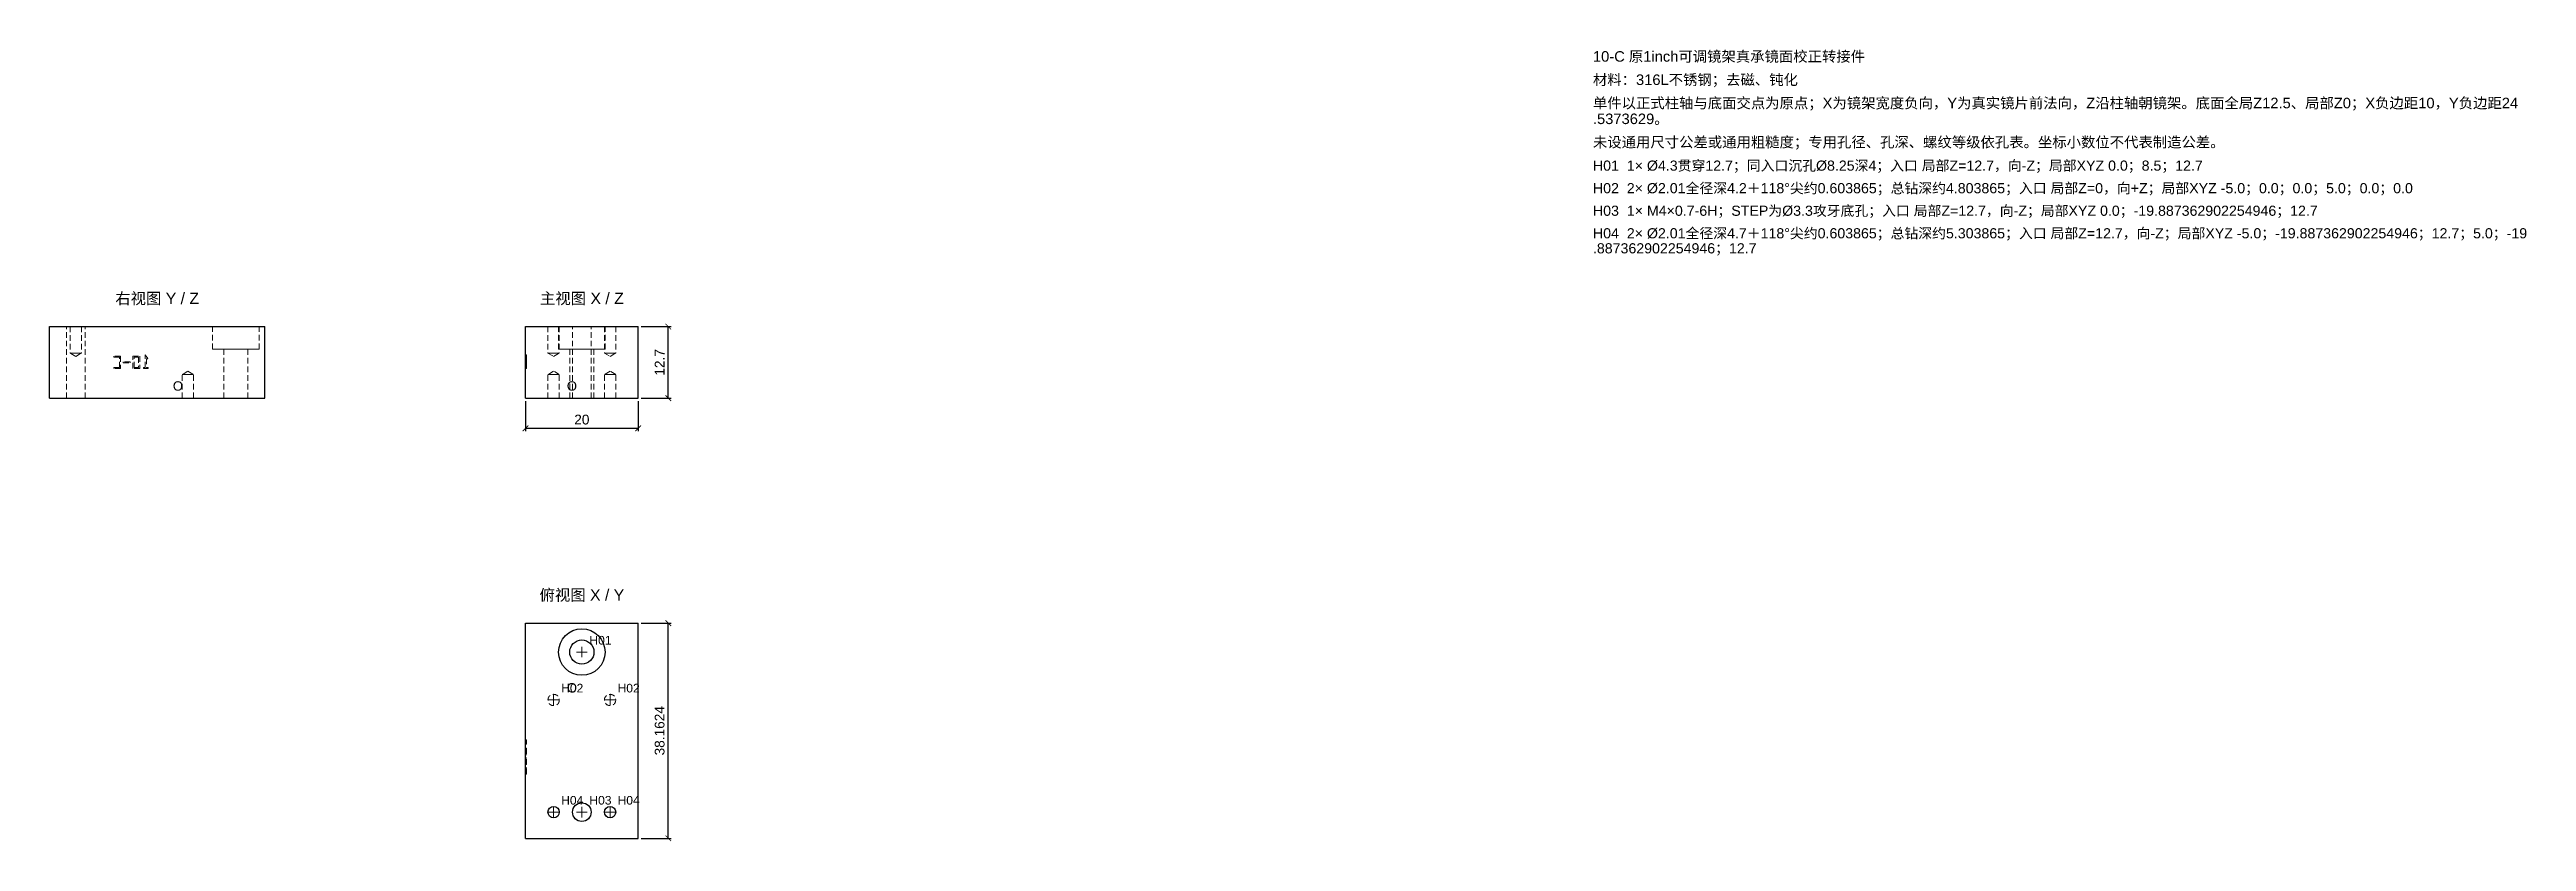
# Model space of a CAD drawing. Header units: millimetres. Extents: x 13 to 452, y 42 to 182.
import ezdxf
from ezdxf.enums import TextEntityAlignment as Align

# ---------------------------------------------------------------- set-up
doc = ezdxf.new("R2010")
doc.units = ezdxf.units.MM
doc.linetypes.add('WP_HIDDEN', pattern=[2.3, 1.5, -0.8])
for name, color, linetype, lineweight in [('ANNOTATIONS', 7, 'CONTINUOUS', 18), ('DIMENSIONS', 7, 'CONTINUOUS', 18), ('HIDDEN', 7, 'WP_HIDDEN', 13), ('VISIBLE', 7, 'CONTINUOUS', 25)]:
    doc.layers.add(name, color=color, linetype=linetype, lineweight=lineweight)
doc.styles.add('CJK', font='Arial Unicode.ttf')
doc.styles.add('OpenSansCondensed-Light', font='OpenSansCondensed-Light.ttf')
doc.dimstyles.new('EZDXF', dxfattribs={"dimtxt": 0.25, "dimasz": 0.175, "dimexe": 0.375, "dimexo": 0.125, "dimgap": 0.1, "dimtad": 1, "dimlfac": 100, "dimzin": 12, "dimdsep": 46, "dimtxsty": 'OpenSansCondensed-Light', "dimblk": 'ARCHTICK', "dimcen": 2.5, "dimazin": 3, "dimtfac": 0.5, "dimtmove": 2, "dimatfit": 3})

# ---------------------------------------------------------------- blocks, each defined once
blk = doc.blocks.new('_ARCHTICK')
at = {"color": 0, "linetype": 'BYBLOCK', "const_width": 0.15}
blk.add_lwpolyline([(-0.5, -0.5), (0.5, 0.5)], dxfattribs=at)

msp = doc.modelspace()

# ---------------------------------------------------------------- linework, layer by layer
at = {"layer": 'ANNOTATIONS'}
for p, q in [((106.4, 75.28951), (108.26667, 75.28951)), ((107.33333, 74.35618), (107.33333, 76.22285)), ((101.4, 66.78951), (103.26667, 66.78951)), ((102.33333, 65.85618), (102.33333, 67.72285)), ((111.4, 66.78951), (113.26667, 66.78951)), ((112.33333, 65.85618), (112.33333, 67.72285)), ((101.4, 46.90215), (103.26667, 46.90215)), ((102.33333, 45.96882), (102.33333, 47.83549)), ((106.4, 46.90215), (108.26667, 46.90215)), ((107.33333, 45.96882), (107.33333, 47.83549)), ((111.4, 46.90215), (113.26667, 46.90215)), ((112.33333, 45.96882), (112.33333, 47.83549))]:
    msp.add_line(p, q, dxfattribs=at)
at = {"layer": 'HIDDEN', "ltscale": 0.666667}
for p, q in [((15.91882, 120.31667), (15.91882, 133.01667)), ((16.56382, 133.01667), (16.56382, 128.31667)), ((18.57382, 133.01667), (18.57382, 128.31667)), ((19.21882, 120.31667), (19.21882, 133.01667)), ((41.83118, 129.01667), (41.83118, 133.01667)), ((50.08118, 129.01667), (50.08118, 133.01667)), ((101.32833, 133.01667), (101.32833, 128.31667)), ((103.20833, 129.01667), (103.20833, 133.01667)), ((103.33833, 133.01667), (103.33833, 128.31667)), ((105.68333, 120.31667), (105.68333, 133.01667)), ((108.98333, 120.31667), (108.98333, 133.01667)), ((111.32833, 133.01667), (111.32833, 128.31667)), ((111.45833, 129.01667), (111.45833, 133.01667)), ((113.33833, 133.01667), (113.33833, 128.31667)), ((17.56882, 127.7128), (16.56382, 128.31667)), ((17.56882, 127.7128), (18.57382, 128.31667)), ((24.30618, 127.56667), (24.30618, 127.76667)), ((25.50618, 127.76667), (24.30618, 127.76667)), ((25.30618, 127.56667), (24.30618, 127.56667)), ((25.30618, 125.76667), (25.30618, 127.56667)), ((25.50618, 127.76667), (25.50618, 125.56667)), ((27.70618, 127.76667), (28.90618, 127.76667)), ((27.70618, 125.56667), (27.70618, 127.76667)), ((27.90618, 125.76667), (27.90618, 127.56667)), ((27.90618, 127.56667), (28.70618, 127.56667)), ((28.70618, 127.56667), (28.70618, 125.76667)), ((28.90618, 127.76667), (28.90618, 125.56667)), ((29.90618, 125.76667), (29.90618, 127.99694)), ((29.90618, 127.99694), (30.34486, 127.33893)), ((43.80618, 120.31667), (43.80618, 129.01667)), ((48.10618, 120.31667), (48.10618, 129.01667)), ((97.33333, 125.76667), (97.33333, 127.99694)), ((97.33333, 127.99694), (97.33333, 127.33893)), ((97.33333, 127.99694), (97.53333, 127.99694)), ((97.33333, 127.76667), (97.33333, 125.56667)), ((97.33333, 127.56667), (97.33333, 127.76667)), ((97.33333, 127.76667), (97.53333, 127.76667)), ((97.33333, 125.76667), (97.33333, 127.56667)), ((97.33333, 127.56667), (97.53333, 127.56667)), ((97.53333, 127.33893), (97.53333, 127.99694)), ((97.53333, 127.99694), (97.53333, 125.76667)), ((97.53333, 125.56667), (97.53333, 127.76667)), ((97.53333, 127.76667), (97.53333, 127.56667)), ((97.53333, 127.56667), (97.53333, 125.76667)), ((101.32833, 128.31667), (102.33333, 127.7128)), ((102.33333, 127.7128), (103.33833, 128.31667)), ((105.18333, 120.31667), (105.18333, 129.01667)), ((109.48333, 120.31667), (109.48333, 129.01667)), ((111.32833, 128.31667), (112.33333, 127.7128)), ((112.33333, 127.7128), (113.33833, 128.31667)), ((25.30618, 125.76667), (24.30618, 125.76667)), ((24.30618, 125.56667), (24.30618, 125.76667)), ((25.50618, 125.56667), (24.30618, 125.56667)), ((26.00618, 126.56667), (26.00618, 126.76667)), ((27.20618, 126.76667), (26.00618, 126.76667)), ((26.00618, 126.56667), (27.20618, 126.56667)), ((27.20618, 126.76667), (27.20618, 126.56667)), ((28.90618, 125.56667), (27.70618, 125.56667)), ((28.70618, 125.76667), (27.90618, 125.76667)), ((29.60618, 125.56667), (29.60618, 125.76667)), ((29.90618, 125.76667), (29.60618, 125.76667)), ((29.60618, 125.56667), (30.40618, 125.56667)), ((30.10618, 127.33639), (30.17845, 127.22799)), ((30.10618, 127.33639), (30.10618, 125.76667)), ((30.10618, 125.76667), (30.40618, 125.76667)), ((30.34486, 127.33893), (30.17845, 127.22799)), ((30.40618, 125.76667), (30.40618, 125.56667)), ((37.45618, 125.12053), (36.45118, 124.51667)), ((36.45118, 120.31667), (36.45118, 124.51667)), ((37.45618, 125.12053), (38.46118, 124.51667)), ((38.46118, 120.31667), (38.46118, 124.51667)), ((97.33333, 127.33893), (97.33333, 127.22799)), ((97.33333, 127.33893), (97.53333, 127.33893)), ((97.33333, 127.33639), (97.33333, 127.22799)), ((97.33333, 127.33639), (97.33333, 125.76667)), ((97.33333, 127.33639), (97.53333, 127.33639)), ((97.33333, 127.22799), (97.53333, 127.22799)), ((97.33333, 126.56667), (97.33333, 126.76667)), ((97.33333, 126.76667), (97.53333, 126.76667)), ((97.33333, 126.56667), (97.53333, 126.56667)), ((97.33333, 125.56667), (97.33333, 125.76667)), ((97.33333, 125.76667), (97.53333, 125.76667)), ((97.33333, 125.56667), (97.53333, 125.56667)), ((97.53333, 127.22799), (97.53333, 127.33893)), ((97.53333, 125.76667), (97.53333, 127.33639)), ((97.53333, 127.33639), (97.53333, 127.22799)), ((97.53333, 126.76667), (97.53333, 126.56667)), ((97.53333, 125.76667), (97.53333, 125.56667)), ((102.33333, 125.12053), (101.32833, 124.51667)), ((101.32833, 120.31667), (101.32833, 124.51667)), ((103.33833, 124.51667), (102.33333, 125.12053)), ((103.33833, 120.31667), (103.33833, 124.51667)), ((112.33333, 125.12053), (111.32833, 124.51667)), ((111.32833, 120.31667), (111.32833, 124.51667)), ((113.33833, 124.51667), (112.33333, 125.12053)), ((113.33833, 120.31667), (113.33833, 124.51667)), ((97.33333, 58.93951), (97.33333, 59.73951)), ((97.33333, 59.43951), (97.33333, 59.73951)), ((97.33333, 59.73951), (97.53333, 59.73951)), ((97.33333, 59.23951), (97.33333, 59.67819)), ((97.33333, 59.67819), (97.33333, 59.51178)), ((97.33333, 59.67819), (97.53333, 59.67819)), ((97.33333, 59.43951), (97.33333, 59.51178)), ((97.33333, 59.51178), (97.53333, 59.51178)), ((97.33333, 59.43951), (97.53333, 59.43951)), ((97.33333, 59.23951), (97.33333, 58.93951)), ((97.33333, 59.23951), (97.53333, 59.23951)), ((97.33333, 58.93951), (97.53333, 58.93951)), ((97.33333, 57.03951), (97.33333, 58.23951)), ((97.33333, 58.23951), (97.53333, 58.23951)), ((97.33333, 58.03951), (97.53333, 58.03951)), ((97.33333, 57.23951), (97.33333, 58.03951)), ((97.33333, 57.23951), (97.53333, 57.23951)), ((97.53333, 58.93951), (97.53333, 59.73951)), ((97.53333, 59.73951), (97.53333, 59.43951)), ((97.53333, 59.51178), (97.53333, 59.67819)), ((97.53333, 59.67819), (97.53333, 59.23951)), ((97.53333, 59.43951), (97.53333, 59.51178)), ((97.53333, 59.23951), (97.53333, 58.93951)), ((97.53333, 58.23951), (97.53333, 57.03951)), ((97.53333, 58.03951), (97.53333, 57.23951)), ((97.33333, 57.03951), (97.53333, 57.03951)), ((97.33333, 56.53951), (97.33333, 55.33951)), ((97.33333, 56.53951), (97.53333, 56.53951)), ((97.33333, 55.33951), (97.53333, 55.33951)), ((97.33333, 54.83951), (97.33333, 53.63951)), ((97.33333, 54.83951), (97.53333, 54.83951)), ((97.33333, 54.63951), (97.33333, 53.63951)), ((97.33333, 54.63951), (97.53333, 54.63951)), ((97.33333, 53.63951), (97.53333, 53.63951)), ((97.53333, 55.33951), (97.53333, 56.53951)), ((97.53333, 53.63951), (97.53333, 54.83951)), ((97.53333, 54.63951), (97.53333, 53.63951))]:
    msp.add_line(p, q, dxfattribs=at)
for points in [[(19.21882, 133.01667), (19.17745, 133.01667), (19.05542, 133.01667), (18.85884, 133.01667), (18.59758, 133.01667), (18.28473, 133.01667), (17.93598, 133.01667), (17.56882, 133.01667), (17.20166, 133.01667), (16.85291, 133.01667), (16.54006, 133.01667), (16.2788, 133.01667), (16.08222, 133.01667), (15.96019, 133.01667), (15.91882, 133.01667)], [(15.91882, 133.01667), (15.92919, 133.01667), (15.96019, 133.01667), (16.01141, 133.01667), (16.08222, 133.01667), (16.17172, 133.01667), (16.2788, 133.01667), (16.40209, 133.01667), (16.54006, 133.01667), (16.69097, 133.01667), (16.85291, 133.01667), (17.02386, 133.01667), (17.20166, 133.01667), (17.38408, 133.01667), (17.56882, 133.01667)], [(18.57382, 133.01667), (18.54862, 133.01667), (18.47429, 133.01667), (18.35456, 133.01667), (18.19543, 133.01667), (18.00487, 133.01667), (17.79245, 133.01667), (17.56882, 133.01667), (17.34519, 133.01667), (17.13277, 133.01667), (16.94221, 133.01667), (16.78308, 133.01667), (16.66334, 133.01667), (16.58902, 133.01667), (16.56382, 133.01667)], [(16.56382, 133.01667), (16.57014, 133.01667), (16.58902, 133.01667), (16.62022, 133.01667), (16.66334, 133.01667), (16.71786, 133.01667), (16.78308, 133.01667), (16.85818, 133.01667), (16.94221, 133.01667), (17.03413, 133.01667), (17.13277, 133.01667), (17.23689, 133.01667), (17.34519, 133.01667), (17.45629, 133.01667), (17.56882, 133.01667)], [(17.56882, 133.01667), (17.68134, 133.01667), (17.79245, 133.01667), (17.90075, 133.01667), (18.00487, 133.01667), (18.10351, 133.01667), (18.19543, 133.01667), (18.27946, 133.01667), (18.35456, 133.01667), (18.41978, 133.01667), (18.47429, 133.01667), (18.51742, 133.01667), (18.54862, 133.01667), (18.5675, 133.01667), (18.57382, 133.01667)], [(17.56882, 133.01667), (17.75356, 133.01667), (17.93598, 133.01667), (18.11378, 133.01667), (18.28473, 133.01667), (18.44667, 133.01667), (18.59758, 133.01667), (18.73554, 133.01667), (18.85884, 133.01667), (18.96591, 133.01667), (19.05542, 133.01667), (19.12623, 133.01667), (19.17745, 133.01667), (19.20844, 133.01667), (19.21882, 133.01667)], [(50.08118, 133.01667), (49.97776, 133.01667), (49.67268, 133.01667), (49.18124, 133.01667), (48.52808, 133.01667), (47.74595, 133.01667), (46.87408, 133.01667), (45.95618, 133.01667), (45.03828, 133.01667), (44.16641, 133.01667), (43.38429, 133.01667), (42.73113, 133.01667), (42.23968, 133.01667), (41.9346, 133.01667), (41.83118, 133.01667)], [(41.83118, 133.01667), (41.85712, 133.01667), (41.9346, 133.01667), (42.06266, 133.01667), (42.23968, 133.01667), (42.46344, 133.01667), (42.73113, 133.01667), (43.03937, 133.01667), (43.38429, 133.01667), (43.76155, 133.01667), (44.16641, 133.01667), (44.59378, 133.01667), (45.03828, 133.01667), (45.49433, 133.01667), (45.95618, 133.01667)], [(45.95618, 133.01667), (46.41803, 133.01667), (46.87408, 133.01667), (47.31858, 133.01667), (47.74595, 133.01667), (48.15081, 133.01667), (48.52808, 133.01667), (48.873, 133.01667), (49.18124, 133.01667), (49.44892, 133.01667), (49.67268, 133.01667), (49.8497, 133.01667), (49.97776, 133.01667), (50.05524, 133.01667), (50.08118, 133.01667)], [(101.32833, 133.01667), (101.35353, 133.01667), (101.42786, 133.01667), (101.54759, 133.01667), (101.70673, 133.01667), (101.89728, 133.01667), (102.1097, 133.01667), (102.33333, 133.01667), (102.55697, 133.01667), (102.76939, 133.01667), (102.95994, 133.01667), (103.11907, 133.01667), (103.23881, 133.01667), (103.31314, 133.01667), (103.33833, 133.01667)], [(111.45833, 133.01667), (111.35491, 133.01667), (111.04983, 133.01667), (110.55839, 133.01667), (109.90523, 133.01667), (109.1231, 133.01667), (108.25123, 133.01667), (107.33333, 133.01667), (106.41543, 133.01667), (105.54356, 133.01667), (104.76144, 133.01667), (104.10828, 133.01667), (103.61684, 133.01667), (103.31176, 133.01667), (103.20833, 133.01667)], [(108.98333, 133.01667), (108.94196, 133.01667), (108.81993, 133.01667), (108.62336, 133.01667), (108.36209, 133.01667), (108.04924, 133.01667), (107.70049, 133.01667), (107.33333, 133.01667), (106.96617, 133.01667), (106.61743, 133.01667), (106.30458, 133.01667), (106.04331, 133.01667), (105.84673, 133.01667), (105.7247, 133.01667), (105.68333, 133.01667)], [(111.32833, 133.01667), (111.35353, 133.01667), (111.42786, 133.01667), (111.54759, 133.01667), (111.70673, 133.01667), (111.89728, 133.01667), (112.1097, 133.01667), (112.33333, 133.01667), (112.55697, 133.01667), (112.76939, 133.01667), (112.95994, 133.01667), (113.11907, 133.01667), (113.23881, 133.01667), (113.31314, 133.01667), (113.33833, 133.01667)], [(18.57382, 128.31667), (18.54862, 128.31667), (18.47429, 128.31667), (18.35456, 128.31667), (18.19543, 128.31667), (18.00487, 128.31667), (17.79245, 128.31667), (17.56882, 128.31667), (17.34519, 128.31667), (17.13277, 128.31667), (16.94221, 128.31667), (16.78308, 128.31667), (16.66334, 128.31667), (16.58902, 128.31667), (16.56382, 128.31667)], [(16.56382, 128.31667), (16.57014, 128.31667), (16.58902, 128.31667), (16.62022, 128.31667), (16.66334, 128.31667), (16.71786, 128.31667), (16.78308, 128.31667), (16.85818, 128.31667), (16.94221, 128.31667), (17.03413, 128.31667), (17.13277, 128.31667), (17.23689, 128.31667), (17.34519, 128.31667), (17.45629, 128.31667), (17.56882, 128.31667)], [(17.56882, 128.31667), (17.68134, 128.31667), (17.79245, 128.31667), (17.90075, 128.31667), (18.00487, 128.31667), (18.10351, 128.31667), (18.19543, 128.31667), (18.27946, 128.31667), (18.35456, 128.31667), (18.41978, 128.31667), (18.47429, 128.31667), (18.51742, 128.31667), (18.54862, 128.31667), (18.5675, 128.31667), (18.57382, 128.31667)], [(50.08118, 129.01667), (49.97776, 129.01667), (49.67268, 129.01667), (49.18124, 129.01667), (48.52808, 129.01667), (47.74595, 129.01667), (46.87408, 129.01667), (45.95618, 129.01667), (45.03828, 129.01667), (44.16641, 129.01667), (43.38429, 129.01667), (42.73113, 129.01667), (42.23968, 129.01667), (41.9346, 129.01667), (41.83118, 129.01667)], [(41.83118, 129.01667), (41.85712, 129.01667), (41.9346, 129.01667), (42.06266, 129.01667), (42.23968, 129.01667), (42.46344, 129.01667), (42.73113, 129.01667), (43.03937, 129.01667), (43.38429, 129.01667), (43.76155, 129.01667), (44.16641, 129.01667), (44.59378, 129.01667), (45.03828, 129.01667), (45.49433, 129.01667), (45.95618, 129.01667)], [(48.10618, 129.01667), (48.05228, 129.01667), (47.89326, 129.01667), (47.63712, 129.01667), (47.29668, 129.01667), (46.88903, 129.01667), (46.4346, 129.01667), (45.95618, 129.01667), (45.47776, 129.01667), (45.02333, 129.01667), (44.61568, 129.01667), (44.27524, 129.01667), (44.0191, 129.01667), (43.86009, 129.01667), (43.80618, 129.01667)], [(43.80618, 129.01667), (43.8197, 129.01667), (43.86009, 129.01667), (43.92683, 129.01667), (44.0191, 129.01667), (44.13572, 129.01667), (44.27524, 129.01667), (44.4359, 129.01667), (44.61568, 129.01667), (44.81231, 129.01667), (45.02333, 129.01667), (45.24608, 129.01667), (45.47776, 129.01667), (45.71546, 129.01667), (45.95618, 129.01667)], [(45.95618, 129.01667), (46.41803, 129.01667), (46.87408, 129.01667), (47.31858, 129.01667), (47.74595, 129.01667), (48.15081, 129.01667), (48.52808, 129.01667), (48.873, 129.01667), (49.18124, 129.01667), (49.44892, 129.01667), (49.67268, 129.01667), (49.8497, 129.01667), (49.97776, 129.01667), (50.05524, 129.01667), (50.08118, 129.01667)], [(45.95618, 129.01667), (46.19691, 129.01667), (46.4346, 129.01667), (46.66628, 129.01667), (46.88903, 129.01667), (47.10005, 129.01667), (47.29668, 129.01667), (47.47646, 129.01667), (47.63712, 129.01667), (47.77664, 129.01667), (47.89326, 129.01667), (47.98553, 129.01667), (48.05228, 129.01667), (48.09266, 129.01667), (48.10618, 129.01667)], [(101.32833, 128.31667), (101.35353, 128.31667), (101.42786, 128.31667), (101.54759, 128.31667), (101.70673, 128.31667), (101.89728, 128.31667), (102.1097, 128.31667), (102.33333, 128.31667), (102.55697, 128.31667), (102.76939, 128.31667), (102.95994, 128.31667), (103.11907, 128.31667), (103.23881, 128.31667), (103.31314, 128.31667), (103.33833, 128.31667)], [(111.45833, 129.01667), (111.35491, 129.01667), (111.04983, 129.01667), (110.55839, 129.01667), (109.90523, 129.01667), (109.1231, 129.01667), (108.25123, 129.01667), (107.33333, 129.01667), (106.41543, 129.01667), (105.54356, 129.01667), (104.76144, 129.01667), (104.10828, 129.01667), (103.61684, 129.01667), (103.31176, 129.01667), (103.20833, 129.01667)], [(109.48333, 129.01667), (109.42943, 129.01667), (109.27042, 129.01667), (109.01427, 129.01667), (108.67384, 129.01667), (108.26618, 129.01667), (107.81175, 129.01667), (107.33333, 129.01667), (106.85491, 129.01667), (106.40048, 129.01667), (105.99283, 129.01667), (105.6524, 129.01667), (105.39625, 129.01667), (105.23724, 129.01667), (105.18333, 129.01667)], [(111.32833, 128.31667), (111.35353, 128.31667), (111.42786, 128.31667), (111.54759, 128.31667), (111.70673, 128.31667), (111.89728, 128.31667), (112.1097, 128.31667), (112.33333, 128.31667), (112.55697, 128.31667), (112.76939, 128.31667), (112.95994, 128.31667), (113.11907, 128.31667), (113.23881, 128.31667), (113.31314, 128.31667), (113.33833, 128.31667)], [(38.46118, 124.51667), (38.43598, 124.51667), (38.36166, 124.51667), (38.24192, 124.51667), (38.08279, 124.51667), (37.89223, 124.51667), (37.67981, 124.51667), (37.45618, 124.51667), (37.23255, 124.51667), (37.02013, 124.51667), (36.82957, 124.51667), (36.67044, 124.51667), (36.55071, 124.51667), (36.47638, 124.51667), (36.45118, 124.51667)], [(36.45118, 124.51667), (36.4575, 124.51667), (36.47638, 124.51667), (36.50758, 124.51667), (36.55071, 124.51667), (36.60522, 124.51667), (36.67044, 124.51667), (36.74554, 124.51667), (36.82957, 124.51667), (36.92149, 124.51667), (37.02013, 124.51667), (37.12425, 124.51667), (37.23255, 124.51667), (37.34366, 124.51667), (37.45618, 124.51667)], [(37.45618, 124.51667), (37.56871, 124.51667), (37.67981, 124.51667), (37.78811, 124.51667), (37.89223, 124.51667), (37.99087, 124.51667), (38.08279, 124.51667), (38.16682, 124.51667), (38.24192, 124.51667), (38.30714, 124.51667), (38.36166, 124.51667), (38.40478, 124.51667), (38.43598, 124.51667), (38.45486, 124.51667), (38.46118, 124.51667)], [(103.33833, 124.51667), (103.31314, 124.51667), (103.23881, 124.51667), (103.11907, 124.51667), (102.95994, 124.51667), (102.76939, 124.51667), (102.55697, 124.51667), (102.33333, 124.51667), (102.1097, 124.51667), (101.89728, 124.51667), (101.70673, 124.51667), (101.54759, 124.51667), (101.42786, 124.51667), (101.35353, 124.51667), (101.32833, 124.51667)], [(113.33833, 124.51667), (113.31314, 124.51667), (113.23881, 124.51667), (113.11907, 124.51667), (112.95994, 124.51667), (112.76939, 124.51667), (112.55697, 124.51667), (112.33333, 124.51667), (112.1097, 124.51667), (111.89728, 124.51667), (111.70673, 124.51667), (111.54759, 124.51667), (111.42786, 124.51667), (111.35353, 124.51667), (111.32833, 124.51667)], [(19.21882, 120.31667), (19.17745, 120.31667), (19.05542, 120.31667), (18.85884, 120.31667), (18.59758, 120.31667), (18.28473, 120.31667), (17.93598, 120.31667), (17.56882, 120.31667), (17.20166, 120.31667), (16.85291, 120.31667), (16.54006, 120.31667), (16.2788, 120.31667), (16.08222, 120.31667), (15.96019, 120.31667), (15.91882, 120.31667)], [(15.91882, 120.31667), (15.92919, 120.31667), (15.96019, 120.31667), (16.01141, 120.31667), (16.08222, 120.31667), (16.17172, 120.31667), (16.2788, 120.31667), (16.40209, 120.31667), (16.54006, 120.31667), (16.69097, 120.31667), (16.85291, 120.31667), (17.02386, 120.31667), (17.20166, 120.31667), (17.38408, 120.31667), (17.56882, 120.31667)], [(17.56882, 120.31667), (17.75356, 120.31667), (17.93598, 120.31667), (18.11378, 120.31667), (18.28473, 120.31667), (18.44667, 120.31667), (18.59758, 120.31667), (18.73554, 120.31667), (18.85884, 120.31667), (18.96591, 120.31667), (19.05542, 120.31667), (19.12623, 120.31667), (19.17745, 120.31667), (19.20844, 120.31667), (19.21882, 120.31667)], [(38.46118, 120.31667), (38.43598, 120.31667), (38.36166, 120.31667), (38.24192, 120.31667), (38.08279, 120.31667), (37.89223, 120.31667), (37.67981, 120.31667), (37.45618, 120.31667), (37.23255, 120.31667), (37.02013, 120.31667), (36.82957, 120.31667), (36.67044, 120.31667), (36.55071, 120.31667), (36.47638, 120.31667), (36.45118, 120.31667)], [(36.45118, 120.31667), (36.4575, 120.31667), (36.47638, 120.31667), (36.50758, 120.31667), (36.55071, 120.31667), (36.60522, 120.31667), (36.67044, 120.31667), (36.74554, 120.31667), (36.82957, 120.31667), (36.92149, 120.31667), (37.02013, 120.31667), (37.12425, 120.31667), (37.23255, 120.31667), (37.34366, 120.31667), (37.45618, 120.31667)], [(37.45618, 120.31667), (37.56871, 120.31667), (37.67981, 120.31667), (37.78811, 120.31667), (37.89223, 120.31667), (37.99087, 120.31667), (38.08279, 120.31667), (38.16682, 120.31667), (38.24192, 120.31667), (38.30714, 120.31667), (38.36166, 120.31667), (38.40478, 120.31667), (38.43598, 120.31667), (38.45486, 120.31667), (38.46118, 120.31667)], [(48.10618, 120.31667), (48.05228, 120.31667), (47.89326, 120.31667), (47.63712, 120.31667), (47.29668, 120.31667), (46.88903, 120.31667), (46.4346, 120.31667), (45.95618, 120.31667), (45.47776, 120.31667), (45.02333, 120.31667), (44.61568, 120.31667), (44.27524, 120.31667), (44.0191, 120.31667), (43.86009, 120.31667), (43.80618, 120.31667)], [(43.80618, 120.31667), (43.8197, 120.31667), (43.86009, 120.31667), (43.92683, 120.31667), (44.0191, 120.31667), (44.13572, 120.31667), (44.27524, 120.31667), (44.4359, 120.31667), (44.61568, 120.31667), (44.81231, 120.31667), (45.02333, 120.31667), (45.24608, 120.31667), (45.47776, 120.31667), (45.71546, 120.31667), (45.95618, 120.31667)], [(45.95618, 120.31667), (46.19691, 120.31667), (46.4346, 120.31667), (46.66628, 120.31667), (46.88903, 120.31667), (47.10005, 120.31667), (47.29668, 120.31667), (47.47646, 120.31667), (47.63712, 120.31667), (47.77664, 120.31667), (47.89326, 120.31667), (47.98553, 120.31667), (48.05228, 120.31667), (48.09266, 120.31667), (48.10618, 120.31667)], [(103.33833, 120.31667), (103.31314, 120.31667), (103.23881, 120.31667), (103.11907, 120.31667), (102.95994, 120.31667), (102.76939, 120.31667), (102.55697, 120.31667), (102.33333, 120.31667), (102.1097, 120.31667), (101.89728, 120.31667), (101.70673, 120.31667), (101.54759, 120.31667), (101.42786, 120.31667), (101.35353, 120.31667), (101.32833, 120.31667)], [(109.48333, 120.31667), (109.42943, 120.31667), (109.27042, 120.31667), (109.01427, 120.31667), (108.67384, 120.31667), (108.26618, 120.31667), (107.81175, 120.31667), (107.33333, 120.31667), (106.85491, 120.31667), (106.40048, 120.31667), (105.99283, 120.31667), (105.6524, 120.31667), (105.39625, 120.31667), (105.23724, 120.31667), (105.18333, 120.31667)], [(108.98333, 120.31667), (108.94196, 120.31667), (108.81993, 120.31667), (108.62336, 120.31667), (108.36209, 120.31667), (108.04924, 120.31667), (107.70049, 120.31667), (107.33333, 120.31667), (106.96617, 120.31667), (106.61743, 120.31667), (106.30458, 120.31667), (106.04331, 120.31667), (105.84673, 120.31667), (105.7247, 120.31667), (105.68333, 120.31667)], [(113.33833, 120.31667), (113.31314, 120.31667), (113.23881, 120.31667), (113.11907, 120.31667), (112.95994, 120.31667), (112.76939, 120.31667), (112.55697, 120.31667), (112.33333, 120.31667), (112.1097, 120.31667), (111.89728, 120.31667), (111.70673, 120.31667), (111.54759, 120.31667), (111.42786, 120.31667), (111.35353, 120.31667), (111.32833, 120.31667)]]:
    msp.add_lwpolyline(points, dxfattribs=at)
for centre in [(102.33333, 66.78951), (112.33333, 66.78951)]:
    msp.add_circle(centre, 1.005, dxfattribs=at)
at = {"layer": 'VISIBLE'}
for p, q in [((12.91882, 133.01667), (51.08118, 133.01667)), ((12.91882, 120.31667), (12.91882, 133.01667)), ((51.08118, 120.31667), (51.08118, 133.01667)), ((97.33333, 120.31667), (97.33333, 133.01667)), ((97.33333, 133.01667), (117.33333, 133.01667)), ((117.33333, 120.31667), (117.33333, 133.01667)), ((12.91882, 120.31667), (51.08118, 120.31667)), ((97.33333, 120.31667), (117.33333, 120.31667)), ((97.33333, 42.25215), (97.33333, 80.41451)), ((97.33333, 80.41451), (117.33333, 80.41451)), ((117.33333, 42.25215), (117.33333, 80.41451)), ((97.33333, 42.25215), (117.33333, 42.25215))]:
    msp.add_line(p, q, dxfattribs=at)
for centre, radius in [((107.33333, 75.28951), 4.125), ((107.33333, 75.28951), 2.15), ((107.33333, 46.90215), 1.65), ((102.33333, 46.90215), 1.005), ((112.33333, 46.90215), 1.005)]:
    msp.add_circle(centre, radius, dxfattribs=at)

# ---------------------------------------------------------------- texts
at = {"layer": 'ANNOTATIONS', "style": 'CJK'}
for s, height, p in [('10-C 原1inch可调镜架真承镜面校正转接件', 1.8666667, (286.66667, 180)), ('材料：316L不锈钢；去磁、钝化', 1.8666667, (286.66667, 175.86667)), ('单件以正式柱轴与底面交点为原点；X为镜架宽度负向，Y为真实镜片前法向，Z沿柱轴朝镜架。底面全局Z12.5、局部Z0；X负边距10，Y负边距24', 1.8666667, (286.66667, 171.73333)), ('未设通用尺寸公差或通用粗糙度；专用孔径、孔深、螺纹等级依孔表。坐标小数位不代表制造公差。', 1.8666667, (286.66667, 164.8)), ('.5373629。', 1.866667, (286.66667, 168.93333)), ('H01  1× Ø4.3贯穿12.7；同入口沉孔Ø8.25深4；入口 局部Z=12.7，向-Z；局部XYZ 0.0；8.5；12.7', 1.8, (286.66667, 160.66667)), ('H02  2× Ø2.01全径深4.2＋118°尖约0.603865；总钻深约4.803865；入口 局部Z=0，向+Z；局部XYZ -5.0；0.0；0.0；5.0；0.0；0.0', 1.8, (286.66667, 156.66667)), ('H03  1× M4×0.7-6H；STEP为Ø3.3攻牙底孔；入口 局部Z=12.7，向-Z；局部XYZ 0.0；-19.887362902254946；12.7', 1.8, (286.66667, 152.66667)), ('H04  2× Ø2.01全径深4.7＋118°尖约0.603865；总钻深约5.303865；入口 局部Z=12.7，向-Z；局部XYZ -5.0；-19.887362902254946；12.7；5.0；-19', 1.8, (286.66667, 148.66667)), ('.887362902254946；12.7', 1.8, (286.66667, 146)), ('O', 1.66667, (34.78951, 121.65)), ('O', 1.66667, (104.66667, 121.65)), ('H01', 1.533333, (108.66667, 76.62285)), ('H02', 1.533333, (103.66667, 68.12285)), ('O', 1.66667, (104.66667, 68.12285)), ('H02', 1.533333, (113.66667, 68.12285)), ('H04', 1.533333, (103.66667, 48.23549)), ('H03', 1.533333, (108.66667, 48.23549)), ('H04', 1.533333, (113.66667, 48.23549))]:
    msp.add_text(s, height=height, dxfattribs=at).set_placement(p)
for s, p in [('右视图 Y / Z', (32, 137.01667)), ('主视图 X / Z', (107.33333, 137.01667)), ('俯视图 X / Y', (107.33333, 84.41451))]:
    msp.add_text(s, height=2, dxfattribs=at).set_placement(p, align=Align.CENTER)

# ---------------------------------------------------------------- dimensions: what is measured, and where the dimension line sits
at = {"layer": 'DIMENSIONS'}
for base, p1, p2 in [((122.66667, 120.31667), (117.33333, 120.31667), (117.33333, 133.01667)), ((122.66667, 42.25215), (117.33333, 42.25215), (117.33333, 80.41451))]:
    msp.add_linear_dim(base=base, p1=p1, p2=p2, angle=90, dimstyle='EZDXF', override={"dimtxt": 1.733333, "dimasz": 1, "dimexe": 0.533333, "dimexo": 0.533333, "dimgap": 0.666667, "dimdec": 4, "dimlfac": 1, "dimzin": 8, "dimtxsty": 'CJK', "dimclrd": 7, "dimclre": 7, "dimclrt": 7}, dxfattribs=at).render()
msp.add_linear_dim(base=(97.33333, 114.98333), p1=(97.33333, 120.31667), p2=(117.33333, 120.31667), dimstyle='EZDXF', override={"dimtxt": 1.733333, "dimasz": 1, "dimexe": 0.533333, "dimexo": 0.533333, "dimgap": 0.666667, "dimdec": 4, "dimlfac": 1, "dimzin": 8, "dimtxsty": 'CJK', "dimclrd": 7, "dimclre": 7, "dimclrt": 7}, dxfattribs=at).render()

doc.saveas('drawing.dxf')
